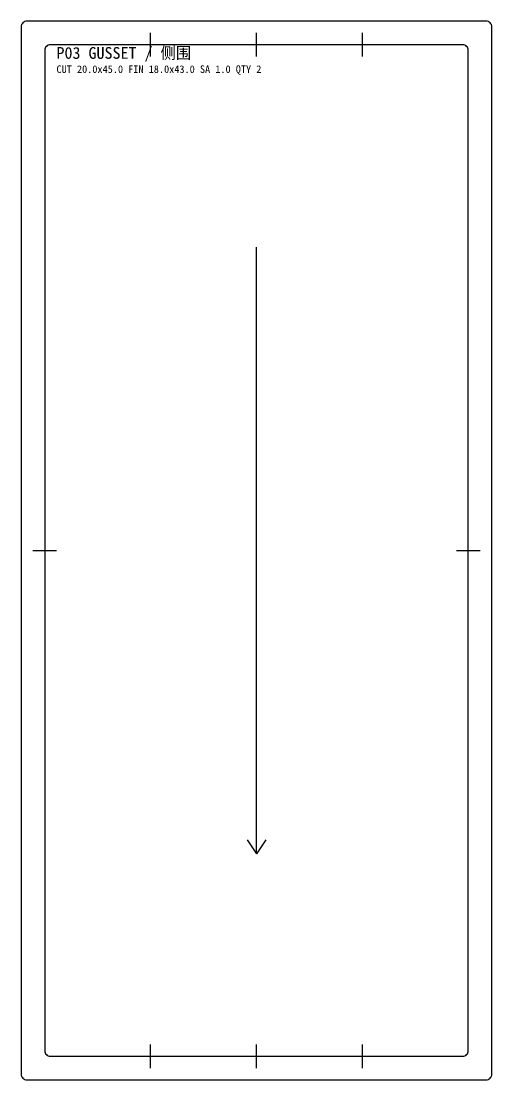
# Model space of a CAD drawing. Header units: millimetres. Extents: x 20 to 11279, y 290 to 7070.
# Drawn here: x 6990 to 7190, y 290 to 740 of the extents above; entities that cross this region are included whole.
import ezdxf

# ---------------------------------------------------------------- set-up
doc = ezdxf.new("R2010")
doc.units = ezdxf.units.MM
for name, color, linetype in [('CUT', 1, 'CONTINUOUS'), ('GRAIN', 6, 'CONTINUOUS'), ('NOTCH', 3, 'CONTINUOUS'), ('STITCH', 5, 'CONTINUOUS'), ('TEXT', 7, 'CONTINUOUS')]:
    doc.layers.add(name, color=color, linetype=linetype)

msp = doc.modelspace()

# ---------------------------------------------------------------- linework, layer by layer
at = {"layer": 'CUT'}
msp.add_lwpolyline([(7187.6, 290), (7188.07, 290.05), (7188.52, 290.18), (7188.93, 290.4), (7189.3, 290.7), (7189.6, 291.07), (7189.82, 291.48), (7189.95, 291.93), (7190, 292.4), (7190, 737.6), (7189.95, 738.07), (7189.82, 738.52), (7189.6, 738.93), (7189.3, 739.3), (7188.93, 739.6), (7188.52, 739.82), (7188.07, 739.95), (7187.6, 740), (6992.4, 740), (6991.93, 739.95), (6991.48, 739.82), (6991.07, 739.6), (6990.7, 739.3), (6990.4, 738.93), (6990.18, 738.52), (6990.05, 738.07), (6990, 737.6), (6990, 292.4), (6990.05, 291.93), (6990.18, 291.48), (6990.4, 291.07), (6990.7, 290.7), (6991.07, 290.4), (6991.48, 290.18), (6991.93, 290.05), (6992.4, 290)], close=True, dxfattribs=at)
at = {"layer": 'GRAIN'}
for p, q in [((7090, 386), (7090, 644)), ((7086, 392), (7090, 386)), ((7094, 392), (7090, 386))]:
    msp.add_line(p, q, dxfattribs=at)
at = {"layer": 'NOTCH'}
for p, q in [((7045, 725), (7045, 735)), ((7090, 725), (7090, 735)), ((7135, 725), (7135, 735)), ((6995, 515), (7005, 515)), ((7175, 515), (7185, 515)), ((7045, 295), (7045, 305)), ((7090, 295), (7090, 305)), ((7135, 295), (7135, 305))]:
    msp.add_line(p, q, dxfattribs=at)
at = {"layer": 'STITCH'}
msp.add_lwpolyline([(7177.6, 300), (7178.07, 300.05), (7178.52, 300.18), (7178.93, 300.4), (7179.3, 300.7), (7179.6, 301.07), (7179.82, 301.48), (7179.95, 301.93), (7180, 302.4), (7180, 727.6), (7179.95, 728.07), (7179.82, 728.52), (7179.6, 728.93), (7179.3, 729.3), (7178.93, 729.6), (7178.52, 729.82), (7178.07, 729.95), (7177.6, 730), (7002.4, 730), (7001.93, 729.95), (7001.48, 729.82), (7001.07, 729.6), (7000.7, 729.3), (7000.4, 728.93), (7000.18, 728.52), (7000.05, 728.07), (7000, 727.6), (7000, 302.4), (7000.05, 301.93), (7000.18, 301.48), (7000.4, 301.07), (7000.7, 300.7), (7001.07, 300.4), (7001.48, 300.18), (7001.93, 300.05), (7002.4, 300)], close=True, dxfattribs=at)

# ---------------------------------------------------------------- texts
at = {"layer": 'TEXT'}
for s, height, p in [('P03 GUSSET / 侧围', 5, (7005, 724)), ('CUT 20.0x45.0 FIN 18.0x43.0 SA 1.0 QTY 2', 3.2, (7005, 718))]:
    msp.add_text(s, height=height, dxfattribs=at).set_placement(p)

doc.saveas('drawing.dxf')
